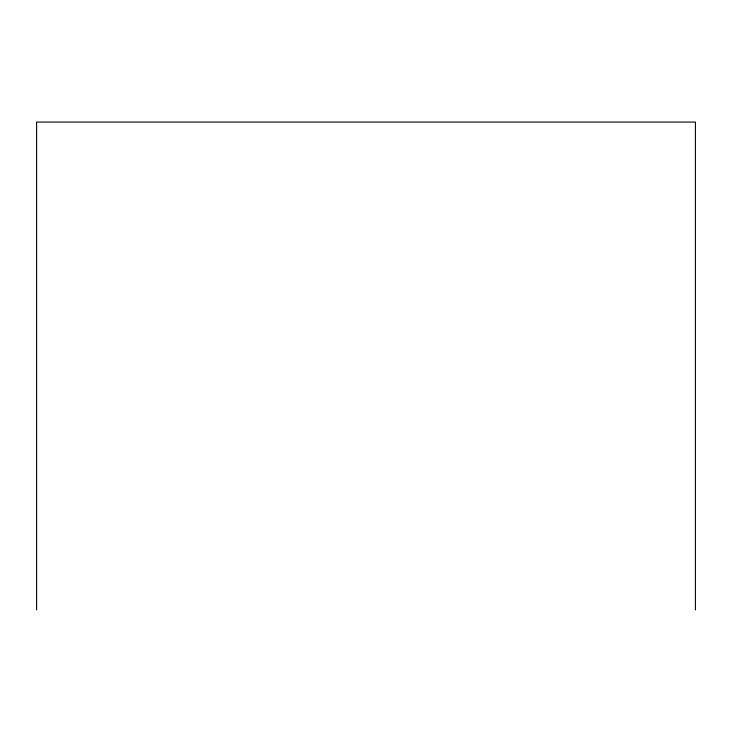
<?xml version="1.0" encoding="UTF-8"?>
<svg xmlns="http://www.w3.org/2000/svg" width="732" height="732" viewBox="0 0 732 732"><rect width="100%" height="100%" fill="white"/><g stroke="black" fill="none" stroke-linecap="round" stroke-linejoin="round"><path stroke-width="1.1" d="M695.4 609.93L695.4 122.07L36.6 122.07L36.6 609.93"/></g></svg>
